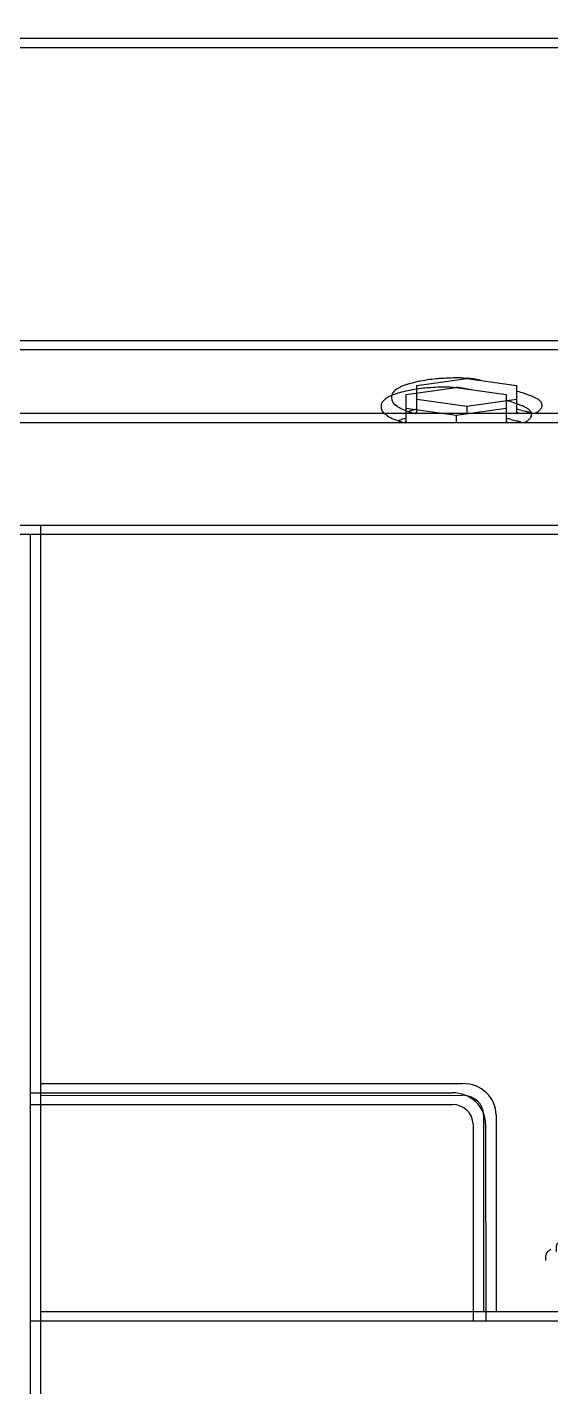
# Model space of a CAD drawing. Header units: inches. Extents: x 4821 to 127877, y 58012 to 433683.
# Drawn here: x 81489.9 to 81659.5, y 383969.6 to 384409.9 of the extents above; entities that cross this region are included whole.
import ezdxf

# ---------------------------------------------------------------- set-up
doc = ezdxf.new("R2010")
doc.units = ezdxf.units.IN
doc.header["$MEASUREMENT"] = 0
for name, color, linetype in [('A-FURN-FIXD', 10, 'Continuous'), ('A-WALL', 53, 'Continuous'), ('Cloums$0$A-COL-HAT', 8, 'Continuous'), ('EMG - ELEC - ID', 26, 'Continuous'), ('NECB-COLUM', 50, 'Continuous')]:
    doc.layers.add(name, color=color, linetype=linetype)

# ---------------------------------------------------------------- blocks, each defined once
blk = doc.blocks.new('COL BASEMT')
at = {"layer": 'Cloums$0$A-COL-HAT'}
h = blk.add_hatch(dxfattribs=at)
h.set_pattern_fill('ANSI31', color=256, scale=500)
h.set_pattern_definition([(45, (1452118.876, 42013.15), (-44.194174, 44.194174), [])])
h.paths.add_polyline_path([(1693546.85, 345625.99), (1693946.85, 345625.99), (1693950.94, 348875.93), (1693546.85, 348875.93)])
h.paths.add_polyline_path([(1688721.85, 335900.88), (1689121.55, 335900.88), (1689121.85, 337327.04), (1693949.19, 337326.96), (1693946.85, 345125.99), (1693546.85, 345125.99), (1693546.85, 337726.97), (1688721.85, 337727.04)])
h.paths.add_polyline_path([(1641271.85, 335200.88), (1640873.67, 335200.88), (1640871.85, 323973.06), (1689121.85, 323973.08), (1689121.4, 335200.88), (1688721.85, 335200.88), (1688721.85, 324373.08), (1641271.85, 324373.06)])
edge = h.paths.add_edge_path()
edge.add_line((1636446.85, 345125.99), (1636046.85, 345125.99))
edge.add_line((1636046.85, 345125.99), (1636049.02, 337698.91))
edge.add_arc((1626263.14, 338211.03), 9799.28, 305.315023, 357.004292, ccw=False)
edge.add_line((1631927.82, 330214.96), (1632171.53, 329896.4))
edge.add_arc((1626336.78, 338141.43), 10100.73, 305.285859, 355.375183)
edge.add_line((1636404.63, 337327), (1640874.01, 337327))
edge.add_line((1640874.01, 337327), (1640873.78, 335900.88))
edge.add_line((1640873.78, 335900.88), (1641271.85, 335900.88))
edge.add_line((1641271.85, 335900.88), (1641271.85, 337725.88))
edge.add_line((1641271.85, 337725.88), (1636446.85, 337725.88))
edge.add_line((1636446.85, 337725.88), (1636446.85, 345125.99))
h.paths.add_polyline_path([(1636046.85, 345625.99), (1636446.85, 345625.99), (1636446.85, 348875.93), (1636048.92, 348875.93)])
blk = doc.blocks.new('A$C0e128a0b')
at = {"layer": 'A-FURN-FIXD'}
for p, q in [((417.06, 1087.3), (417.06, 1258.09)), ((90, 626.76), (90, 1233.74)), ((167.59, 771.04), (167.59, 1233.74)), ((186.38, 1224.05), (186.38, 783.96)), ((215.03, 678.44), (215.03, 1224.05)), ((401.59, 1219.73), (400.24, 1219.73)), ((185.9, 1212.08), (185.9, 1212.08)), ((177.37, 1196.7), (179.16, 1209.52)), ((179.16, 1209.52), (186.38, 1209.52)), ((180.65, 1209.52), (180.65, 1209.52)), ((182.76, 1209.52), (184.55, 1196.7)), ((185.58, 1210.81), (185.73, 1211.41)), ((185.73, 1211.41), (185.73, 1211.41)), ((366.55, 1204.25), (417.06, 1204.25)), ((366.55, 1201.02), (417.06, 1201.02)), ((177.23, 1195.14), (177.25, 1195.92)), ((177.25, 1195.92), (177.3, 1196.7)), ((179.16, 1183.87), (177.37, 1196.7)), ((184.55, 1196.7), (182.76, 1183.87)), ((184.55, 1196.7), (186.38, 1196.7)), ((358.48, 1087.3), (358.48, 1195.64)), ((361.51, 1087.3), (361.51, 1195.64)), ((186.38, 1183.87), (179.16, 1183.87)), ((185.58, 1182.59), (185.58, 1182.59)), ((184.11, 1178.28), (183.49, 1177.75)), ((184.65, 1179), (184.11, 1178.28)), ((814.31, 1087.3), (215.03, 1087.3))]:
    blk.add_line(p, q, dxfattribs=at)
for centre, major_axis, start_param, end_param in [((402.62, 1223.47), (0, 4.81), 2.113675, 2.222806), ((401.34, 1222.42), (0, 3.09), 2.220426, 2.39035), ((400.54, 1221.49), (0, 1.83), 2.385389, 2.6732), ((400.25, 1220.86), (0, 1.13), 2.669068, 3.136496), ((185.24, 1213.26), (0, -3.17), 3.89544, 4.052953), ((184.65, 1213.91), (0, 2.27), 0.594882, 0.750612), ((184.28, 1214.54), (0, -1.53), 3.039401, 3.754311), ((184.31, 1214.93), (0, 1.13), -0.167812, -0.114252), ((184.21, 1214.42), (0, -1.66), 2.639771, 2.964197), ((183.98, 1213.95), (0, 2.19), -0.64009, -0.497056), ((183.58, 1213.38), (0, -2.89), 2.362444, 2.501151), ((182.8, 1212.52), (0, -4.1), 2.264416, 2.36453), ((210.33, 1200.11), (0, -33.04), 4.331215, 4.360738), ((222.23, 1195.06), (0, -46.71), 4.309008, 4.331758), ((196.49, 1206.75), (0, 16.86), 1.133154, 1.166509), ((189.89, 1210.08), (0, -9.08), 4.18517, 4.27783), ((186.72, 1212.04), (0, -5.17), 4.054935, 4.184077), ((37.67, 1254.8), (0, -163.78), 1.30271, 1.306926), ((181.15, 1211.06), (0, -6.39), 2.174224, 2.264109), ((105.97, 1235.06), (0, -88.3), 1.307444, 1.310947), ((271.64, 1188.25), (0, -94.51), 4.450536, 4.454242), ((206.99, 1206.72), (0, -23.12), 4.440165, 4.450264), ((178.55, 1209.09), (0, -9.78), 2.146923, 2.179383), ((198.01, 1209.4), (0, 13.16), 1.272243, 1.298846), ((158.76, 1216.38), (0, -24.33), 1.285258, 1.293111), ((203.49, 1202.79), (0, -25.27), 4.36062, 4.435133), ((241.01, 1194.21), (0, 61.41), 1.307882, 1.318631), ((299.35, 1177.46), (0, 125.85), 1.302637, 1.307882), ((188.64, 1207.56), (0, 3.43), 0.850868, 0.957357), ((188, 1208.16), (0, -2.52), 3.905739, 3.992539), ((366.55, 1195.64), (0, 8.61), 0, 1.570796), ((198.95, 1194.71), (0, -23.18), 4.532743, 4.626641), ((202.94, 1193.97), (0, 27.5), 1.330753, 1.392324), ((366.55, 1195.64), (0, -5.38), 3.141593, 4.712389), ((231.18, 1194.45), (0, 57.55), 1.558834, 1.646797), ((222.22, 1193.69), (0, 47.96), 1.646068, 1.68378), ((211, 1192.19), (0, 35.9), 1.679948, 1.810886), ((208.83, 1191.69), (0, 33.54), 1.812647, 1.874342), ((196.73, 1187.68), (0, 20.02), 1.876198, 1.897425), ((190.73, 1185.47), (0, 13.25), 1.894052, 1.974547), ((174.34, 1185.85), (0, 12.95), 4.154548, 4.298015), ((241.01, 1199.19), (0, -61.41), -1.318631, -1.307882), ((299.35, 1215.93), (0, 125.85), 1.83371, 1.838955), ((169.24, 1188.21), (0, 18.88), 4.299676, 4.414999), ((-495.1, 982.83), (0, 753.04), -1.303539, -1.302308), ((188.61, 1185.81), (0, 3.39), 2.183642, 2.291976), ((159.41, 1191.56), (0, 29.89), 4.410614, 4.441755), ((188.04, 1185.27), (0, 2.58), 2.291751, 2.356493), ((187.09, 1183.81), (0, -9.03), -1.166846, -1.073126), ((185.07, 1182.63), (0, -6.57), -1.074171, -0.947631), ((183.72, 1181.56), (0, -4.78), -0.954114, -0.654083), ((181.96, 1179.15), (0, -1.72), -0.64077, -0.418831), ((182.12, 1179.52), (0, -2.13), -0.417915, -0.235782), ((182.21, 1179.95), (0, 2.57), 2.906553, 3.141139), ((182.22, 1180.13), (0, -2.75), -0.005273, 0.338661), ((182.39, 1179.62), (0, -2.21), 0.340329, 0.562407)]:
    blk.add_ellipse(centre, major_axis=major_axis, ratio=0.9375, start_param=start_param, end_param=end_param, dxfattribs=at)

msp = doc.modelspace()

# ---------------------------------------------------------------- hatches: boundary and pattern name
at = {"layer": 'A-WALL'}
h = msp.add_hatch(dxfattribs=at)
h.set_pattern_fill('ANSI36', color=3, scale=250)
h.set_pattern_definition([(45, (-1206225.3, -363005.7), (420.9495, 1543.4815), [1984.375, -396.875, 0, -396.875])])
h.paths.add_polyline_path([(86321.51, 396060.39), (78773.72, 396060.36), (78773.72, 379510.37), (86321.51, 379510.37)])
h.paths.add_polyline_path([(35926.89, 396110.37), (28823.73, 396110.37), (28823.73, 387310.43), (35926.89, 387310.43)])
h = msp.add_hatch(dxfattribs=at)
h.set_pattern_fill('ANSI36', color=3, scale=250)
h.set_pattern_definition([(45, (-1206228.7, -363008.7), (420.9495, 1543.4815), [1984.375, -396.875, 0, -396.875])])
h.paths.add_polyline_path([(86318.11, 396057.41), (78770.32, 396057.38), (78770.32, 379507.39), (86318.11, 379507.39)])
h.paths.add_polyline_path([(35923.49, 396107.39), (28820.33, 396107.39), (28820.33, 387307.45), (35923.49, 387307.44)])

# ---------------------------------------------------------------- block references
at = {"layer": 'EMG - ELEC - ID', "xscale": 1.260932877019967, "yscale": 1.260932877019967, "zscale": 1.260932877019967, "rotation": 270.0008681710996}
for p in [(80123.35, 384519.79), (80119.95, 384516.81)]:
    msp.add_blockref('A$C0e128a0b', p, dxfattribs=at)
at = {"layer": 'NECB-COLUM'}
for p in [(-1607623.13, 42184.44), (-1607626.53, 42181.46)]:
    msp.add_blockref('COL BASEMT', p, dxfattribs=at)

doc.saveas('drawing.dxf')
